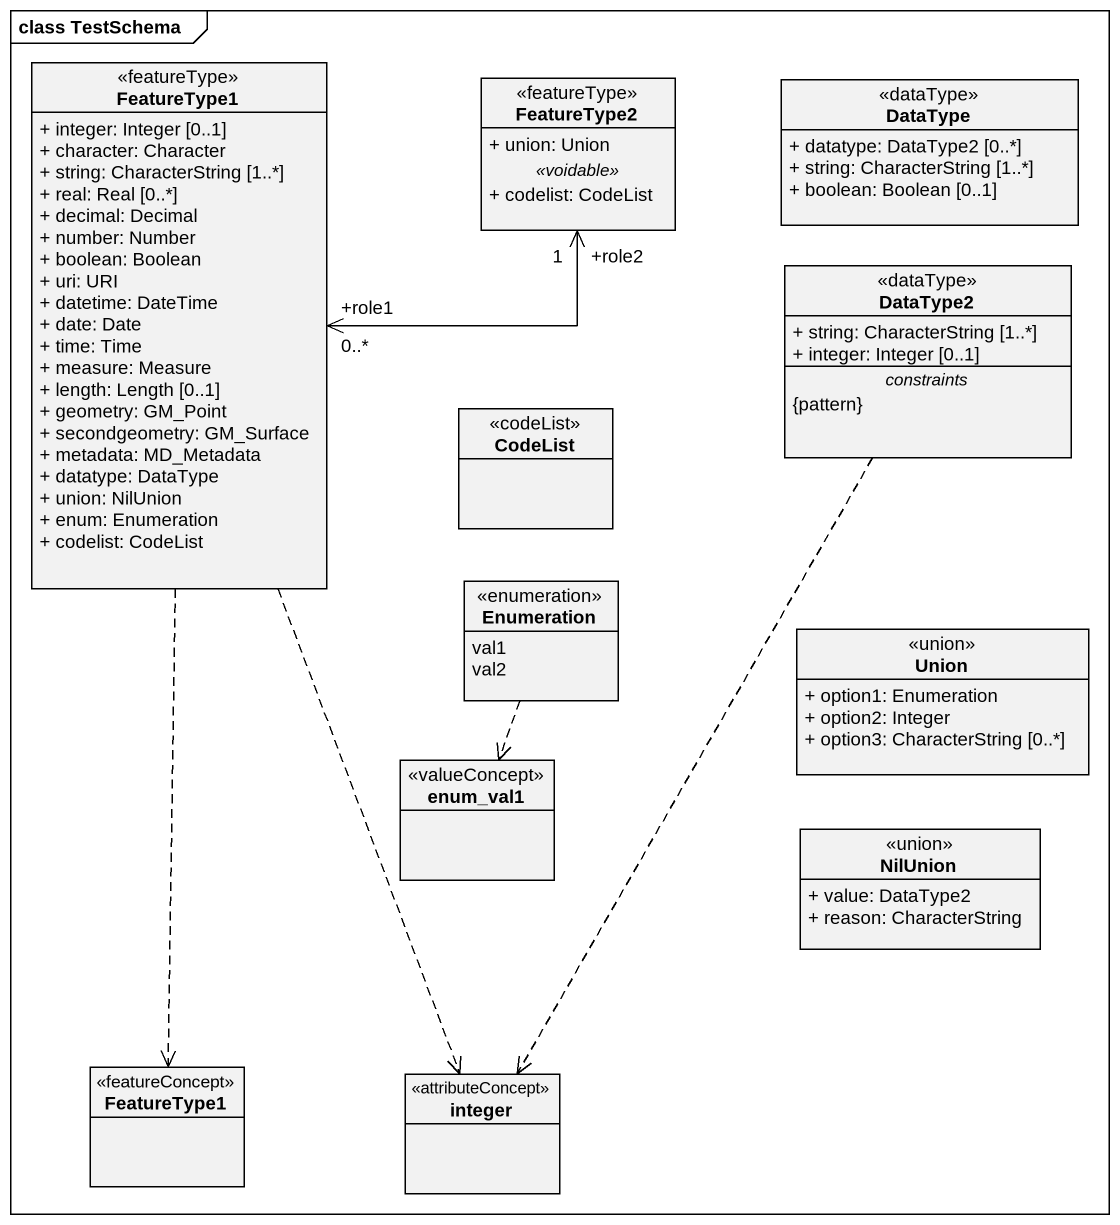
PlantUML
@startuml
mainframe class TestSchema
hide circle
hide empty members
skinparam classAttributeIconSize 0
class FeatureType1 <<featureType>> {
  + integer: Integer [0..1]
  + character: Character
  + string: CharacterString [1..*]
  + real: Real [0..*]
  + decimal: Decimal
  + number: Number
  + boolean: Boolean
  + uri: URI
  + datetime: DateTime
  + date: Date
  + time: Time
  + measure: Measure
  + length: Length [0..1]
  + geometry: GM_Point
  + secondgeometry: GM_Surface
  + metadata: MD_Metadata
  + datatype: DataType
  + union: NilUnion
  + enum: Enumeration
  + codelist: CodeList
}
class FeatureType2 <<featureType>> {
  + union: Union
  .. <<voidable>> ..
  + codelist: CodeList
}
class DataType <<dataType>> {
  + datatype: DataType2 [0..*]
  + string: CharacterString [1..*]
  + boolean: Boolean [0..1]
}
class DataType2 <<dataType>> {
  + string: CharacterString [1..*]
  + integer: Integer [0..1]
  -- constraints --
  {pattern}
}
class CodeList <<codeList>>
enum Enumeration {
  val1
  val2
}
class Union <<union>> {
  + option1: Enumeration
  + option2: Integer
  + option3: CharacterString [0..*]
}
class enum_val1 <<valueConcept>>
class NilUnion <<union>> {
  + value: DataType2
  + reason: CharacterString
}
class "FeatureType1" as FeatureType1_2 <<featureConcept>>
class integer <<attributeConcept>>
FeatureType1 "+role1\n0..*" <-right-> "+role2\n1" FeatureType2
FeatureType1 ..> FeatureType1_2
FeatureType1 ..> integer
DataType2 ..> integer
Enumeration ..> enum_val1
@enduml
